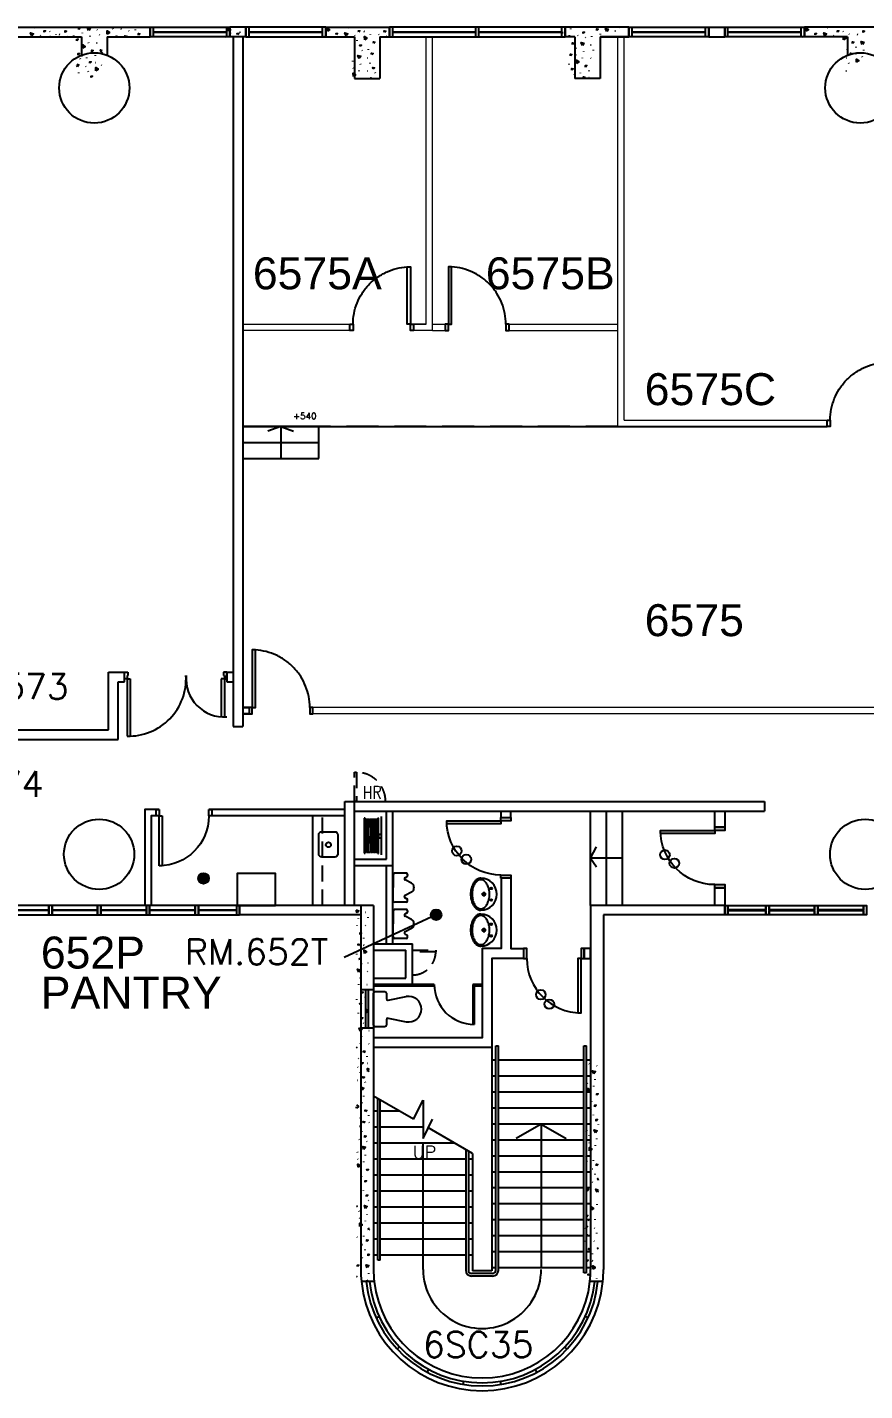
# Model space of a CAD drawing. Header units: millimetres. Extents: x -68474 to 336700, y -113450 to 53663.
# Drawn here: x 208950 to 222068, y 10400 to 31750 of the extents above; entities that cross this region are included whole.
import ezdxf

# ---------------------------------------------------------------- set-up
doc = ezdxf.new("R2010")
doc.units = ezdxf.units.MM
doc.header["$LTSCALE"] = 1000
doc.linetypes.add('S3148a$0$DASHED', pattern=[0.75, 0.5, -0.25])
doc.linetypes.add('S3148a$0$HIDDEN', pattern=[0.375, 0.25, -0.125])
for name, color, linetype in [('S3148a$0$-11', 7, 'Continuous'), ('S3148a$0$-3', 7, 'Continuous'), ('S3148a$0$-5', 7, 'Continuous'), ('S3148a$0$-6', 7, 'Continuous'), ('S3148a$0$-7', 7, 'Continuous'), ('S3148a$0$-8', 1, 'Continuous'), ('S3148a$0$11', 14, 'Continuous'), ('S3148a$0$17', 1, 'Continuous'), ('S3148a$0$20', 7, 'Continuous'), ('S3148a$0$23', 7, 'Continuous'), ('S3148a$0$30', 14, 'Continuous'), ('S3148a$0$49', 7, 'Continuous'), ('S3148a$0$56', 7, 'Continuous'), ('S3148a$0$6', 7, 'Continuous'), ('S3148a$0$N-CON-WALL', 3, 'Continuous'), ('S3148a$0$N-DOOR', 7, 'Continuous'), ('S3148a$0$N-DR', 7, 'Continuous'), ('S3148a$0$N-DRYWALL', 2, 'Continuous'), ('S3148a$0$n-ht', 7, 'Continuous'), ('S3148a$0$n-raise-platform', 3, 'Continuous'), ('S3148a$0$N-WINDOW', 1, 'Continuous'), ('S3148a$0$NDWDRYWALL', 2, 'Continuous'), ('S3148a$0$NEW-TXT', 3, 'Continuous'), ('S3148a$0$ROOM-NO', 4, 'Continuous')]:
    doc.layers.add(name, color=color, linetype=linetype)
doc.layers.add('S3148a$0$n-dryall', color=7, linetype='Continuous', lineweight=5)
doc.styles.add('S3148a$0$ROMANS', font='ROMANS', dxfattribs={"height": 0.2})
doc.styles.add('S3148a$0$STANDARD', font='SIMPLEX')
doc.styles.add('S3148a$0$T1', font='arial.ttf')

# ---------------------------------------------------------------- blocks, each defined once
blk = doc.blocks.new('S3148a$0$D950B')
at = {"layer": 'S3148a$0$30', "color": 4, "linetype": 'Continuous'}
for points in [[(0.05, 0.155), (0.1, 0.155), (0.1, 1.005), (0.05, 1.005)], [(0.05, 0.155), (0, 0.155), (0, 0), (0.05, 0)], [(0.95, 0.155), (0.9, 0.155), (0.9, 0), (0.95, 0)]]:
    blk.add_lwpolyline(points, close=True, dxfattribs=at)
blk.add_arc((0.05, 0.155), 0.85, 0, 90, dxfattribs=at)
blk = doc.blocks.new('*U102')
at = {"layer": 'S3148a$0$-3', "linetype": 'Continuous'}
for points in [[(215295, 17912), (215354, 17771), (215354, 17936)], [(215354, 17936), (215412, 17795), (215412, 17912)], [(215412, 17795), (215354, 17936), (215354, 17771)], [(215271, 17853), (215295, 17795), (215295, 17912)], [(215354, 17771), (215295, 17912), (215295, 17795)], [(215437, 17853), (215412, 17912), (215412, 17795)]]:
    blk.add_solid(points, dxfattribs=at)
blk = doc.blocks.new('S3148a$0$U1')
at = {"layer": 'S3148a$0$11', "color": 1, "linetype": 'Continuous'}
for p, q in [((-210, 225), (-192, 225)), ((-160, 186), (-174, 214)), ((-72, 287), (-124, 186)), ((-10, 325), (-2, 325)), ((5, 325), (-2, 325)), ((67, 287), (119, 186)), ((156, 186), (170, 214)), ((205, 225), (187, 225)), ((-230, 205), (-230, 24)), ((-206, 0), (-5, 0)), ((-142, 175), (-142, 175)), ((201, 0), (0, 0)), ((138, 175), (137, 175)), ((225, 205), (225, 24))]:
    blk.add_line(p, q, dxfattribs=at)
for centre, radius, start, end in [((-210, 205), 20, 90, 180), ((-192, 205), 20, 26.565, 90), ((-10, 255), 70, 90, 152.677), ((5, 255), 70, 27.323, 90), ((187, 205), 20, 90, 153.4349), ((205, 205), 20, 0, 90), ((-206, 24), 24, 180, 270), ((-142, 195), 20, 206.5913, 270), ((-142, 195), 20, 270, 332.7798), ((137, 195), 20, 207.2202, 270), ((138, 195), 20, 270, 333.4087), ((201, 24), 24, 270, 360)]:
    blk.add_arc(centre, radius, start, end, dxfattribs=at)
blk = doc.blocks.new('S3148a$0$HR')
at = {"layer": 'S3148a$0$56', "color": 1, "linetype": 'S3148a$0$HIDDEN'}
for p, q in [((-0.3, 0), (0.3, 0)), ((0.249, -0.0595), (-0.2491, -0.0671)), ((0.249, -0.0863), (-0.2491, -0.0939)), ((0.249, -0.1131), (-0.2491, -0.1207)), ((0.249, -0.1399), (-0.2491, -0.1475)), ((0.249, -0.1667), (-0.2491, -0.1743)), ((-0.2491, -0.201), (0.249, -0.1934)), ((0.249, -0.2202), (-0.2491, -0.2278)), ((0.249, -0.247), (-0.2491, -0.2546))]:
    blk.add_line(p, q, dxfattribs=at)
for points in [[(-0.275, -0.0575), (-0.275, -0.045), (0.275, -0.045), (0.275, -0.0575)], [(0.02, -0.0001), (0.02, -0.045), (-0.03, -0.045), (-0.03, -0.0001)], [(0.275, -0.2575), (0.275, -0.27), (-0.275, -0.27), (-0.275, -0.2575)]]:
    blk.add_lwpolyline(points, close=True, dxfattribs=at)
for centre, start, end in [((-0.2491, -0.08055), 89.999978, 269.999972), ((-0.2491, -0.107336), 89.999978, 269.999972), ((-0.2491, -0.134122), 89.999978, 269.999972), ((-0.2491, -0.160907), 89.999978, 269.999972), ((-0.2491, -0.187693), 89.999978, 269.999972), ((-0.2491, -0.214479), 89.999978, 269.999972), ((0.249, -0.07295), 270.000028, 90.000022), ((0.249, -0.099736), 270.000028, 90.000022), ((0.249, -0.126522), 270.000028, 90.000022), ((0.249, -0.153307), 270.000028, 90.000022), ((0.249, -0.180093), 270.000028, 90.000022), ((0.249, -0.206879), 270.000028, 90.000022), ((-0.2491, -0.241265), 89.999978, 269.999972), ((0.249, -0.233665), 270.000028, 90.000022)]:
    blk.add_arc(centre, 0.013393, start, end, dxfattribs=at)
blk = doc.blocks.new('S3148a$0$INWHB')
at = {"layer": 'S3148a$0$49', "color": 2, "linetype": 'Continuous'}
for p, q in [((-0.0727, 0.1182), (-0.1091, 0.1182)), ((-0.0909, 0.1), (-0.0909, 0.1364)), ((-0.0364, 0), (0.0364, 0)), ((0, 0.0364), (0, -0.0364)), ((0.1091, 0.1182), (0.0727, 0.1182)), ((0.0909, 0.1), (0.0909, 0.1364))]:
    blk.add_line(p, q, dxfattribs=at)
blk.add_lwpolyline([(0.227274, -0.045455, 0.072876), (0.223573, -0.021254, 0.06304), (0.213568, 0.001185, 0.057437), (0.195932, 0.023636, 0.043605), (0.174102, 0.042199, 0.039889), (0.144982, 0.059572, 0.031875), (0.113637, 0.07264, 0.030154), (0.077022, 0.082847, 0.026833), (0.039466, 0.088838, 0.026339), (0, 0.090914, 0.026339), (-0.039466, 0.088838, 0.026833), (-0.077022, 0.082847, 0.030154), (-0.113637, 0.07264, 0.031875), (-0.144982, 0.059572, 0.039889), (-0.174102, 0.042199, 0.043605), (-0.195932, 0.023636, 0.057437), (-0.213568, 0.001185, 0.06304), (-0.223573, -0.021254, 0.072876), (-0.227274, -0.045455, 0.072876), (-0.223573, -0.069656, 0.06304), (-0.213568, -0.092094, 0.057437), (-0.195932, -0.114546, 0.043605), (-0.174102, -0.133108, 0.039889), (-0.144982, -0.150481, 0.031875), (-0.113637, -0.16355, 0.030154), (-0.077022, -0.173757, 0.026833), (-0.039466, -0.179748, 0.026339), (0, -0.181824, 0.026339), (0.039466, -0.179748, 0.026833), (0.077022, -0.173757, 0.030154), (0.113637, -0.16355, 0.031875), (0.144982, -0.150481, 0.039889), (0.174102, -0.133108, 0.043605), (0.195932, -0.114546, 0.057437), (0.213568, -0.092094, 0.06304), (0.223573, -0.069656, 0.072876), (0.227274, -0.045455)], format="xyb", close=True, dxfattribs=at)
blk.add_lwpolyline([(-0.250002, -0.045455, 0.051507), (-0.247782, -0.066455, 0.047964), (-0.241483, -0.086631, 0.045732), (-0.23062, -0.106852, 0.038743), (-0.216508, -0.125001, 0.036374), (-0.197751, -0.14279, 0.030392), (-0.176778, -0.15795, 0.028753), (-0.151573, -0.171974, 0.02488), (-0.125001, -0.183232, 0.023929), (-0.09522, -0.192557, 0.021857), (-0.064705, -0.199126, 0.021427), (-0.032468, -0.203201, 0.020782), (0, -0.204547, 0.020782), (0.032468, -0.203201, 0.021427), (0.064705, -0.199126, 0.021857), (0.09522, -0.192557, 0.023929), (0.125001, -0.183232, 0.02488), (0.151573, -0.171974, 0.028753), (0.176778, -0.15795, 0.030392), (0.197751, -0.14279, 0.036374), (0.216508, -0.125001, 0.038743), (0.23062, -0.106852, 0.045732), (0.241483, -0.086631, 0.047964), (0.247782, -0.066455, 0.051507), (0.250002, -0.045455)], format="xyb", dxfattribs=at)
for centre, radius in [((-0.09091, 0.118183), 0.013636), ((0, 0), 0.022727), ((0.09091, 0.118183), 0.013636)]:
    blk.add_circle(centre, radius, dxfattribs=at)
blk.add_arc((0, -0.045455), 0.250002, 0, 180, dxfattribs=at)
blk = doc.blocks.new('S3148a$0$D85')
at = {"layer": 'S3148a$0$6', "color": 7, "linetype": 'Continuous'}
for points in [[(-950, 100), (-900, 100), (-900, 1000), (-950, 1000)], [(-950, 100), (-1000, 100), (-1000, 0), (-950, 0)], [(0, 100), (-50, 100), (-50, 0), (0, 0)]]:
    blk.add_lwpolyline(points, close=True, dxfattribs=at)
blk.add_lwpolyline([(-50, 100, 0.047439), (-66, 269, 0.047417), (-114, 432, 0.047376), (-191, 583, 0.047322), (-296, 717, 0.047262), (-424, 829, 0.047206), (-571, 916, 0.04716), (-732, 973, 0.047132), (-900, 999, 0.047132)], format="xyb", dxfattribs=at)

msp = doc.modelspace()

# ---------------------------------------------------------------- linework, layer by layer
for p, q in [((219875, 18000), (219875, 17850)), ((219925, 17920), (219925, 17930))]:
    msp.add_line(p, q)
at = {"layer": 'S3148a$0$-11', "linetype": 'Continuous'}
for p, q in [((214375, 16125), (214375, 16625)), ((214400, 16650), (214550, 16650)), ((214575, 16625), (214575, 16540)), ((214600, 16235), (214605, 16235)), ((214605, 16235), (214885.8, 16178.9)), ((214550, 16100), (214400, 16100)), ((214575, 16210), (214575, 16125))]:
    msp.add_line(p, q, dxfattribs=at)
msp.add_lwpolyline([(214600, 16515), (214605, 16515), (214885.8, 16571.1)], dxfattribs=at)
for centre, radius, start, end in [((214400, 16625), 25, 90, 180), ((214550, 16625), 25, 0.00001, 90), ((214600, 16540), 25, 180.00001, 270.00001), ((214925, 16375), 200, 0, 101.30319), ((214600, 16210), 25, 90.00001, 180), ((214925, 16375), 200, 258.69682, 0.00001), ((214400, 16125), 25, 180, 270), ((214550, 16125), 25, 270.00001, 0)]:
    msp.add_arc(centre, radius, start, end, dxfattribs=at)
at = {"layer": 'S3148a$0$-3', "linetype": 'Continuous'}
for p, q in [((208675, 31750), (210875, 31750)), ((208675, 31600), (209800, 31600)), ((209800, 31600), (209800, 31290)), ((210200, 31600), (210875, 31600)), ((210200, 31600), (210200, 31312.3)), ((210875, 31750), (210875, 31600)), ((210875, 31750), (210875, 31600)), ((212375, 31750), (212125, 31750)), ((212125, 31750), (212125, 31600)), ((212375, 31600), (212125, 31600)), ((212375, 31750), (212375, 31600)), ((213625, 31750), (213625, 31600)), ((213625, 31750), (213625, 31600)), ((213625, 31750), (214625, 31750)), ((213625, 31600), (214075, 31600)), ((214075, 31600), (214075, 30950)), ((214475, 31600), (214475, 30950)), ((214475, 31600), (214625, 31600)), ((214625, 31750), (214625, 31600)), ((218375, 31750), (217375, 31750)), ((217375, 31750), (217375, 31600)), ((217525, 31600), (217375, 31600)), ((217525, 31600), (217525, 30950)), ((217925, 31600), (218375, 31600)), ((218375, 31600), (217925, 31600)), ((217925, 31600), (217925, 30950)), ((218375, 31750), (218375, 31600)), ((218375, 31750), (218375, 31600)), ((219625, 31750), (219875, 31750)), ((219625, 31750), (219625, 31600)), ((219625, 31600), (219875, 31600)), ((219875, 31750), (219875, 31600)), ((223325, 31750), (221125, 31750)), ((221125, 31750), (221125, 31600)), ((221800, 31600), (221125, 31600)), ((221800, 31600), (221800, 31312.3)), ((214075, 30950), (214475, 30950)), ((217925, 30950), (217525, 30950)), ((214075, 19475), (214875, 19475)), ((214075, 18725), (214575, 18725)), ((214075, 18625), (214675, 18625)), ((214375, 18000), (212275, 18000)), ((212275, 18000), (212275, 17850)), ((214175, 18000), (214175, 12300)), ((214375, 18000), (214175, 18000)), ((214375, 18000), (214375, 12300)), ((217775, 18000), (217775, 12300.1)), ((218435.2, 18000), (217775, 18000)), ((219875, 18000), (218375, 18000)), ((219875, 18000), (219875, 17850)), ((219875, 18000), (219875, 17850)), ((214175, 17850), (212275, 17850)), ((219875, 17850), (217975, 17850)), ((217975, 17850), (217975, 12300.1)), ((218375, 17850), (217975, 17850)), ((215325.4, 16760.3), (214375, 16760.3)), ((215325.9, 16735.3), (214375, 16735.3)), ((216075, 16760.3), (215931.4, 16760.3)), ((216075, 16735.3), (215931.4, 16735.3)), ((214385.5, 12109.4), (214184.6, 12109.4)), ((217965.4, 12109.4), (217764.3, 12109.4))]:
    msp.add_line(p, q, dxfattribs=at)
at = {"layer": 'S3148a$0$-3'}
for p, q in [((214575, 17400), (214575, 18625)), ((214675, 17400), (214675, 18625)), ((214375, 17400), (214982, 17400)), ((214375, 17300), (214882, 17300)), ((214375, 16860.3), (214882, 16860.3)), ((214375, 16760.3), (214982, 16760.3))]:
    msp.add_line(p, q, dxfattribs=at)
at = {"layer": 'S3148a$0$-3', "linetype": 'Continuous'}
for points in [[(216525, 18425), (216525, 17322.2), (216725, 17322.2), (216725, 17167.2), (216525, 17167.2), (216225, 17167.2), (216225, 15775), (214375, 15775)], [(216525, 18425), (216375, 18425), (216375, 17322.2), (216075, 17322.2), (216075, 15925), (214375, 15925)]]:
    msp.add_lwpolyline(points, dxfattribs=at)
msp.add_lwpolyline([(217775, 17322.2), (217675, 17322.2), (217675, 17167.2), (217775, 17167.2)], close=True, dxfattribs=at)
for centre in [(210000, 30800), (222000, 30800), (210075, 18800), (222075, 18800)]:
    msp.add_circle(centre, 550, dxfattribs=at)
at = {"layer": 'S3148a$0$-3'}
for centre in [(211712.3, 18422.6), (215353.8, 17853.4)]:
    msp.add_circle(centre, 82.9, dxfattribs=at)
at = {"layer": 'S3148a$0$-3', "linetype": 'Continuous'}
for radius, start, end in [(1900, 179.99697, 185.75736), (1700, 180, 186.4374), (1700, 353.5626, 0), (1900, 354.24264, 0.00303)]:
    msp.add_arc((216075, 12300), radius, start, end, dxfattribs=at)
at = {"layer": 'S3148a$0$-3'}
msp.add_point((215353.8, 17853.4), dxfattribs=at)
msp.add_point((215353.8, 17853.4), dxfattribs=at)
msp.add_point((215353.8, 17853.4), dxfattribs=at)
at = {"layer": 'S3148a$0$-5', "linetype": 'Continuous'}
for p, q in [((214413.9, 11544), (214459.4, 11564.7)), ((217735.8, 11543.5), (217690.3, 11564.2)), ((214744.4, 11050.9), (214780.9, 11085.1)), ((217405.1, 11050.5), (217368.7, 11084.7)), ((215215.7, 10690), (215239.2, 10734.1)), ((216933.7, 10689.7), (216910.2, 10733.8)), ((215777.9, 10499.4), (215786, 10548.7)), ((216371.5, 10499.3), (216363.4, 10548.6))]:
    msp.add_line(p, q, dxfattribs=at)
at = {"layer": 'S3148a$0$-6', "linetype": 'Continuous'}
for centre in [(215679.3, 18852.6), (215827.6, 18719.9), (218938.4, 18792.3), (219086.7, 18659.6), (216994.6, 16601.9), (217127.3, 16453.6)]:
    msp.add_circle(centre, 75, dxfattribs=at)
at = {"layer": 'S3148a$0$-7', "linetype": 'Continuous'}
for p, q in [((216290, 12285), (216290, 15800)), ((216290, 15800), (216330, 15800)), ((216330, 12285), (216330, 15800)), ((217670, 12245), (217670, 15800)), ((217670, 15800), (217710, 15800)), ((217710, 12245), (217710, 15800)), ((216225, 15775), (216225, 12275)), ((216290, 15575), (216225, 15575)), ((217670, 15575), (216330, 15575)), ((217775, 15575), (217710, 15575)), ((216290, 15325), (216225, 15325)), ((217670, 15325), (216330, 15325)), ((217775, 15325), (217710, 15325)), ((215000, 14650), (214375, 15010.8)), ((214440, 12445), (214440, 14973.3)), ((214480, 12445), (214480, 14950.2)), ((215000, 14650), (215150, 14950)), ((215150, 14950), (215150, 14350)), ((216290, 15075), (216225, 15075)), ((217670, 15075), (216330, 15075)), ((217775, 15075), (217710, 15075)), ((214440, 14775), (214375, 14775)), ((214783.5, 14775), (214480, 14775)), ((216290, 14825), (216225, 14825)), ((217670, 14825), (216330, 14825)), ((217775, 14825), (217710, 14825)), ((214440, 14525), (214375, 14525)), ((215150, 14525), (214480, 14525)), ((215150, 14350), (215300, 14650)), ((215925, 14116), (215225, 14520.1)), ((216290, 14575), (216225, 14575)), ((217670, 14575), (216330, 14575)), ((217000, 14575), (216610.3, 14350)), ((217000, 14575), (217389.7, 14350)), ((217000, 14575), (217000, 12325)), ((217775, 14575), (217710, 14575)), ((216290, 14325), (216225, 14325)), ((217670, 14325), (216330, 14325)), ((217775, 14325), (217710, 14325)), ((214440, 14275), (214375, 14275)), ((215649.6, 14275), (214480, 14275)), ((215150, 12300), (215150, 14275)), ((215820, 14176.6), (215820, 12285)), ((215860, 14153.5), (215860, 12285)), ((215925, 14116), (215925, 12275)), ((214440, 14025), (214375, 14025)), ((215820, 14025), (214480, 14025)), ((215925, 14025), (215860, 14025)), ((216290, 14075), (216225, 14075)), ((217670, 14075), (216330, 14075)), ((217775, 14075), (217710, 14075)), ((214440, 13775), (214375, 13775)), ((215820, 13775), (214480, 13775)), ((215925, 13775), (215860, 13775)), ((216290, 13825), (216225, 13825)), ((217670, 13825), (216330, 13825)), ((217775, 13825), (217710, 13825)), ((214440, 13525), (214375, 13525)), ((215820, 13525), (214480, 13525)), ((215925, 13525), (215860, 13525)), ((216290, 13575), (216225, 13575)), ((217670, 13575), (216330, 13575)), ((217775, 13575), (217710, 13575)), ((214440, 13275), (214375, 13275)), ((215820, 13275), (214480, 13275)), ((215925, 13275), (215860, 13275)), ((216290, 13325), (216225, 13325)), ((217670, 13325), (216330, 13325)), ((217775, 13325), (217710, 13325)), ((214440, 13025), (214375, 13025)), ((215820, 13025), (214480, 13025)), ((215925, 13025), (215860, 13025)), ((216290, 13075), (216225, 13075)), ((217670, 13075), (216330, 13075)), ((217775, 13075), (217710, 13075)), ((216290, 12825), (216225, 12825)), ((217670, 12825), (216330, 12825)), ((217775, 12825), (217710, 12825)), ((214440, 12775), (214375, 12775)), ((215820, 12775), (214480, 12775)), ((215925, 12775), (215860, 12775)), ((214440, 12525), (214375, 12525)), ((214480, 12445), (214440, 12445)), ((215820, 12525), (214480, 12525)), ((215925, 12525), (215860, 12525)), ((216290, 12575), (216225, 12575)), ((217670, 12575), (216330, 12575)), ((217775, 12575), (217710, 12575)), ((216240, 12235), (215910, 12235)), ((216240, 12195), (215910, 12195)), ((216225, 12275), (215925, 12275)), ((216290, 12325), (216225, 12325)), ((217670, 12325), (216330, 12325)), ((217710, 12245), (217670, 12245)), ((217775, 12325), (217710, 12325))]:
    msp.add_line(p, q, dxfattribs=at)
for centre, radius, start, end in [((216075, 12300), 925, 180, 0.00303), ((215910, 12285), 90, 180, 270), ((215910, 12285), 50, 180, 270), ((216240, 12285), 50, 270, 0), ((216240, 12285), 90, 270, 0)]:
    msp.add_arc(centre, radius, start, end, dxfattribs=at)
at = {"layer": 'S3148a$0$-8', "linetype": 'Continuous'}
for p, q in [((210875, 31750), (212125, 31750)), ((212125, 31600), (210875, 31600)), ((213625, 31750), (212375, 31750)), ((212375, 31600), (213625, 31600)), ((217375, 31750), (214625, 31750)), ((214625, 31600), (217375, 31600)), ((218375, 31750), (219625, 31750)), ((219625, 31600), (218375, 31600)), ((219875, 31750), (221125, 31750)), ((221125, 31600), (219875, 31600)), ((212075, 21649.9), (212075, 21499.9))]:
    msp.add_line(p, q, dxfattribs=at)
for radius, start, end in [(1900, 185.75736, 354.24264), (1825, 185.99481, 354.00519), (1775.1, 186.16412, 353.83588), (1700, 186.4374, 353.5626)]:
    msp.add_arc((216075, 12300), radius, start, end, dxfattribs=at)
at = {"layer": 'S3148a$0$20', "linetype": 'Continuous'}
for p, q in [((209062.6, 31745.2), (209067.3, 31738.7)), ((209150.1, 31626.5), (209155.8, 31623.6)), ((209299.6, 31686.7), (209305.3, 31683.9)), ((209350.3, 31739.2), (209349.4, 31747.9)), ((209402.5, 31634.9), (209401.6, 31643.6)), ((209452, 31641.2), (209457.8, 31638.3)), ((209572.4, 31612.3), (209577.1, 31605.8)), ((209678.5, 31619.1), (209677.6, 31627.8)), ((209813.6, 31655.1), (209812.7, 31663.8)), ((209935.1, 31606.3), (209934.2, 31615)), ((210040.9, 31713.5), (210046.7, 31710.7)), ((210084.4, 31624.9), (210083.4, 31633.6)), ((210293.4, 31721.9), (210292.4, 31730.6)), ((210417.9, 31728.2), (210423.6, 31725.4)), ((210538.2, 31699.3), (210543, 31692.9)), ((210644.4, 31706.2), (210643.5, 31714.9)), ((212111.1, 31747), (212109.9, 31750)), ((212113.3, 31750), (212111.7, 31747.7)), ((212134.4, 31652.2), (212133.5, 31660.9)), ((212283.7, 31670.7), (212282.8, 31679.4)), ((213987.6, 31745.2), (213992.3, 31738.7)), ((214075.1, 31626.5), (214080.8, 31623.6)), ((214224.6, 31686.7), (214230.3, 31683.9)), ((214327.5, 31634.9), (214326.6, 31643.6)), ((214350.3, 31739.2), (214349.4, 31747.9)), ((214452, 31641.2), (214457.8, 31638.3)), ((214572.4, 31612.3), (214575, 31608.7)), ((217339.8, 31669.6), (217345.5, 31666.8)), ((217442.7, 31617.8), (217441.8, 31626.5)), ((217465.5, 31722.2), (217464.6, 31730.9)), ((217567.2, 31624.1), (217573, 31621.2)), ((217614.7, 31740.7), (217613.8, 31749.4)), ((217793.7, 31602.1), (217792.8, 31610.8)), ((217928.8, 31638), (217927.9, 31646.7)), ((218156.1, 31696.5), (218161.9, 31693.6)), ((218199.5, 31607.8), (218198.6, 31616.5)), ((218222.9, 31742.2), (218222.3, 31750)), ((218230.1, 31750), (218222.9, 31742.2)), ((221487.6, 31745.2), (221492.3, 31738.7)), ((221575.1, 31626.5), (221580.8, 31623.6)), ((221724.6, 31686.7), (221730.3, 31683.9)), ((221827.5, 31634.9), (221826.6, 31643.6)), ((221850.3, 31739.2), (221849.4, 31747.9)), ((221952, 31641.2), (221957.8, 31638.3)), ((209726.7, 31539.3), (209725, 31561.2)), ((209809.4, 31553.8), (209815.1, 31550.9)), ((209912.3, 31501.9), (209911.4, 31510.6)), ((210036.9, 31508.2), (210042.6, 31505.4)), ((214071, 31421.2), (214076.7, 31418.3)), ((214118.5, 31537.8), (214117.6, 31546.5)), ((214191.3, 31392.3), (214196.1, 31385.8)), ((214297.5, 31399.1), (214296.6, 31407.8)), ((217547.8, 31418), (217546.8, 31426.7)), ((217687.6, 31595.2), (217692.3, 31588.7)), ((217775.1, 31476.5), (217780.8, 31473.6)), ((217818.5, 31387.8), (217817.6, 31396.5)), ((221797.5, 31399.1), (221796.6, 31407.8)), ((221932.6, 31435.1), (221931.7, 31443.8)), ((222054.1, 31386.3), (222053.2, 31395)), ((209776.1, 31259.3), (209780.9, 31252.9)), ((209882.3, 31266.2), (209881.4, 31274.9)), ((210013.2, 31200.9), (210018.9, 31198)), ((210017.4, 31302.2), (210016.5, 31310.9)), ((210125, 31361.6), (210116.1, 31348.9)), ((214051.5, 31215.1), (214050.6, 31223.8)), ((214173, 31166.3), (214172.1, 31175)), ((214278.8, 31273.5), (214284.6, 31270.7)), ((214322.3, 31184.9), (214321.3, 31193.6)), ((217437.4, 31167.8), (217436.5, 31176.5)), ((217543.5, 31316.7), (217549.3, 31313.9)), ((217646.4, 31264.9), (217645.5, 31273.6)), ((217669.2, 31369.2), (217668.3, 31377.9)), ((217771, 31271.2), (217776.7, 31268.3)), ((221778.8, 31273.5), (221784.6, 31270.7)), ((221822.3, 31184.9), (221821.3, 31193.6)), ((221928.4, 31333.8), (221934.1, 31330.9)), ((222031.3, 31281.9), (222030.3, 31290.6)), ((209734.5, 31128.2), (209725, 31151.6)), ((209757.8, 31033.4), (209756.9, 31042.1)), ((209863.6, 31140.6), (209869.4, 31137.8)), ((209907.1, 31051.9), (209906.2, 31060.6)), ((210116.1, 31149), (210115.2, 31157.7)), ((214047.3, 31113.8), (214053, 31110.9)), ((214150.2, 31061.9), (214149.3, 31070.6)), ((214274.8, 31068.2), (214280.5, 31065.4)), ((214395.1, 31039.3), (214399.9, 31032.9)), ((217510.3, 31022.3), (217515, 31015.8)), ((217616.4, 31029.1), (217615.5, 31037.8)), ((217747.3, 30963.8), (217753, 30960.9)), ((217751.5, 31065.1), (217750.6, 31073.8)), ((221774.8, 31068.2), (221780.5, 31065.4)), ((214117.9, 17881.6), (214100.1, 17925.4)), ((214141.2, 17786.7), (214140.3, 17795.4)), ((214247, 17894), (214252.8, 17891.2)), ((214290.5, 17805.3), (214289.5, 17814)), ((214118.4, 17682.4), (214117.5, 17691.1)), ((214243, 17688.7), (214248.7, 17685.8)), ((214219.3, 17381.3), (214225, 17378.5)), ((214223.5, 17482.6), (214222.6, 17491.3)), ((214113.2, 17232.4), (214112.3, 17241.1)), ((214186, 17086.8), (214190.8, 17080.4)), ((214292.2, 17093.7), (214291.2, 17102.4)), ((214167.7, 16860.9), (214166.8, 16869.6)), ((214273.5, 16968.1), (214279.2, 16965.3)), ((214144.9, 16756.5), (214144, 16765.2)), ((214269.4, 16762.8), (214275.2, 16760)), ((214114.9, 16520.8), (214114, 16529.5)), ((214245.7, 16455.4), (214251.5, 16452.6)), ((214250, 16556.7), (214249.1, 16565.4)), ((214139.6, 16306.5), (214138.7, 16315.2)), ((214212.5, 16161), (214217.2, 16154.5)), ((214300, 16042.3), (214303.3, 16040.6)), ((214171.4, 15830.7), (214170.4, 15839.4)), ((214194.2, 15935), (214193.3, 15943.7)), ((214295.9, 15836.9), (214301.6, 15834.1)), ((214141.4, 15594.9), (214140.4, 15603.6)), ((214276.4, 15630.9), (214275.5, 15639.6)), ((214122.7, 15469.3), (214128.4, 15466.5)), ((214166.1, 15380.6), (214165.2, 15389.3)), ((214272.2, 15529.6), (214278, 15526.7)), ((214304.5, 15411.7), (214284.1, 15397.5)), ((217745.2, 15522.4), (217750.9, 15519.5)), ((217865.5, 15493.5), (217870.3, 15487)), ((214118.6, 15264), (214124.4, 15261.2)), ((214239, 15235.1), (214243.7, 15228.6)), ((217721.5, 15215), (217727.2, 15212.2)), ((217725.7, 15316.3), (217724.8, 15325)), ((217824.4, 15163.1), (217823.5, 15171.8)), ((217847.2, 15267.5), (217846.3, 15276.2)), ((214220.6, 15009.1), (214219.7, 15017.8)), ((214106, 14824.1), (214105.1, 14847.3)), ((214197.8, 14904.8), (214196.9, 14913.5)), ((217775.7, 14801.8), (217781.5, 14799)), ((217794.4, 14927.4), (217793.5, 14936.1)), ((214149.2, 14543.5), (214154.9, 14540.6)), ((214167.8, 14669.1), (214166.9, 14677.8)), ((214298.7, 14603.7), (214304.4, 14600.9)), ((214302.9, 14705), (214302, 14713.7)), ((217771.7, 14596.5), (217777.4, 14593.7)), ((217819.2, 14713.1), (217818.2, 14721.8)), ((217892, 14567.6), (217894.4, 14564.3)), ((214145.1, 14338.1), (214150.8, 14335.3)), ((214192.6, 14454.8), (214191.7, 14463.5)), ((214265.4, 14309.3), (214270.2, 14302.8)), ((217752.2, 14390.4), (217751.3, 14399.1)), ((217873.7, 14341.6), (217872.8, 14350.3)), ((214125.6, 14132.1), (214124.7, 14140.8)), ((214247.1, 14083.3), (214246.2, 14092)), ((217748, 14289.1), (217753.7, 14286.3)), ((217850.9, 14237.3), (217850, 14246)), ((214121.4, 14030.8), (214127.2, 14027.9)), ((214224.3, 13978.9), (214223.4, 13987.6)), ((217714.7, 13994.7), (217719.5, 13988.2)), ((217820.9, 14001.5), (217819.9, 14010.3)), ((214194.3, 13743.2), (214193.4, 13751.9)), ((217798.1, 13670.6), (217803.9, 13667.8)), ((217802.2, 13876), (217808, 13873.1)), ((217845.6, 13787.3), (217844.7, 13796)), ((217893, 13700.1), (217890.4, 13697.3)), ((214175.6, 13617.6), (214181.4, 13614.8)), ((214219.1, 13528.9), (214218.2, 13537.6)), ((217778.7, 13464.6), (217777.8, 13473.3)), ((217892.7, 13533.1), (217877.4, 13511.3)), ((214171.6, 13412.3), (214177.3, 13409.4)), ((214291.9, 13383.4), (214296.7, 13376.9)), ((217774.5, 13363.3), (217780.2, 13360.4)), ((217877.4, 13311.4), (217876.4, 13320.1)), ((214147.9, 13104.9), (214153.6, 13102.1)), ((214152.1, 13206.2), (214151.2, 13214.9)), ((214250.8, 13053.1), (214249.9, 13061.8)), ((214273.6, 13157.4), (214272.7, 13166.1)), ((217741.2, 13068.8), (217746, 13062.3)), ((217847.4, 13075.7), (217846.4, 13084.4)), ((214114.6, 12810.5), (214119.4, 12804)), ((214220.8, 12817.3), (214219.9, 12826)), ((214309, 12925.8), (214299.6, 12915.6)), ((217699.5, 12937.7), (217697.7, 12942.2)), ((217722.9, 12842.8), (217722, 12851.5)), ((217828.7, 12950.1), (217834.4, 12947.3)), ((217872.1, 12861.4), (217871.2, 12870.1)), ((214202.1, 12691.7), (214207.9, 12688.9)), ((214245.6, 12603), (214244.6, 12611.8)), ((217700.1, 12738.5), (217699.2, 12747.2)), ((217824.6, 12744.8), (217830.4, 12741.9)), ((214198.1, 12486.4), (214203.8, 12483.6)), ((214309.7, 12534.1), (214290.4, 12513)), ((217800.9, 12437.4), (217806.7, 12434.6)), ((217805.2, 12538.7), (217804.2, 12547.4)), ((214174.4, 12179), (214180.1, 12176.2)), ((214178.6, 12280.4), (214177.7, 12289.1)), ((214300.1, 12231.6), (214299.2, 12240.3)), ((214277.3, 12127.2), (214276.4, 12135.9)), ((217767.7, 12143), (217772.4, 12136.5)), ((217873.8, 12149.8), (217872.9, 12158.5))]:
    msp.add_line(p, q, dxfattribs=at)
for points in [[(209020.9, 31614.1), (209001.6, 31661.6), (209045.6, 31649), (209021.5, 31614.8)], [(209216.9, 31672.2), (209215, 31696.8), (209237, 31694.1), (209216.9, 31672.2)], [(209309, 31600), (209308.8, 31605.4), (209316.3, 31600)], [(209544.3, 31667.8), (209542.5, 31692.3), (209564.5, 31689.7), (209544.3, 31667.8)], [(209757.3, 31717.5), (209755.4, 31742), (209777.5, 31739.3), (209757.3, 31717.5)], [(209911.8, 31701.2), (209892.5, 31748.6), (209936.5, 31736.1), (209912.4, 31701.8)], [(210201.5, 31641.2), (210199.6, 31692.4), (210236.7, 31665.6), (210202.3, 31641.7)], [(210341, 31600), (210340.3, 31609.1), (210362.3, 31606.4), (210356.4, 31600)], [(210483.7, 31600), (210477.3, 31615.7), (210521.3, 31603.2), (210519.1, 31600)], [(210692.6, 31626.3), (210690.7, 31650.9), (210712.7, 31648.2), (210692.6, 31626.3)], [(212027, 31600), (212026.6, 31605.3), (212048.6, 31602.6), (212046.2, 31600)], [(212100.8, 31687.1), (212099, 31738.3), (212136, 31711.5), (212101.6, 31687.5)], [(212241.5, 31630.4), (212239.6, 31654.9), (212261.6, 31652.3), (212241.5, 31630.4)], [(213577, 31600), (213576.6, 31605.3), (213598.6, 31602.6), (213596.2, 31600)], [(213650.8, 31687.1), (213649, 31738.3), (213686, 31711.5), (213651.6, 31687.5)], [(213791.5, 31630.4), (213789.6, 31654.9), (213811.6, 31652.3), (213791.5, 31630.4)], [(213945.9, 31614.1), (213926.6, 31661.6), (213970.6, 31649), (213946.5, 31614.8)], [(214141.9, 31672.2), (214140, 31696.8), (214162, 31694.1), (214141.9, 31672.2)], [(214235.7, 31554.2), (214233.8, 31605.4), (214270.8, 31578.6), (214236.4, 31554.6)], [(214544.3, 31667.8), (214542.5, 31692.3), (214564.5, 31689.7), (214544.3, 31667.8)], [(217275, 31677.3), (217277.2, 31677), (217275, 31674.6)], [(217659.5, 31650.7), (217657.6, 31675.3), (217679.7, 31672.6), (217659.5, 31650.7)], [(217872.5, 31700.4), (217870.6, 31724.9), (217892.7, 31722.3), (217872.5, 31700.4)], [(218027, 31684.1), (218007.7, 31731.6), (218051.7, 31719), (218027.5, 31684.8)], [(221077, 31600), (221076.6, 31605.3), (221098.6, 31602.6), (221096.2, 31600)], [(221150.8, 31687.1), (221149, 31738.3), (221186, 31711.5), (221151.6, 31687.5)], [(221291.5, 31630.4), (221289.6, 31654.9), (221311.6, 31652.3), (221291.5, 31630.4)], [(221445.9, 31614.1), (221426.6, 31661.6), (221470.6, 31649), (221446.5, 31614.8)], [(221641.9, 31672.2), (221640, 31696.8), (221662, 31694.1), (221641.9, 31672.2)], [(221735.7, 31554.2), (221733.8, 31605.4), (221770.8, 31578.6), (221736.4, 31554.6)], [(222044.3, 31667.8), (222042.5, 31692.3), (222064.5, 31689.7), (222044.3, 31667.8)], [(209725, 31563.8), (209746.9, 31561.2), (209726.7, 31539.3)], [(209820.5, 31421.2), (209818.6, 31472.4), (209855.6, 31445.6), (209821.2, 31421.7)], [(209961.1, 31364.5), (209959.2, 31389.1), (209981.3, 31386.4), (209961.1, 31364.5)], [(210115.6, 31348.2), (210096.3, 31395.7), (210125, 31387.5)], [(214163.3, 31447.8), (214161.4, 31472.3), (214183.4, 31469.7), (214163.3, 31447.8)], [(214376.3, 31497.5), (214374.4, 31522), (214396.4, 31519.3), (214376.3, 31497.5)], [(217491.5, 31480.4), (217489.6, 31504.9), (217511.6, 31502.3), (217491.5, 31480.4)], [(217645.9, 31464.1), (217626.6, 31511.6), (217670.6, 31499), (217646.5, 31464.8)], [(221876.3, 31497.5), (221874.4, 31522), (221896.4, 31519.3), (221876.3, 31497.5)], [(222030.7, 31481.2), (222011.5, 31528.6), (222055.4, 31516.1), (222031.3, 31481.8)], [(209725, 31172.9), (209759.2, 31163.2), (209735.1, 31128.9)], [(209748.1, 31314.9), (209746.2, 31339.4), (209768.3, 31336.7), (209748.1, 31314.9)], [(209930.5, 31186.3), (209928.6, 31210.9), (209950.6, 31208.2), (209930.5, 31186.3)], [(214149.7, 31261.2), (214130.4, 31308.6), (214174.4, 31296.1), (214150.3, 31261.8)], [(214345.6, 31319.3), (214343.8, 31343.8), (214365.8, 31341.2), (214345.6, 31319.3)], [(217460.8, 31302.2), (217459, 31326.8), (217481, 31324.1), (217460.8, 31302.2)], [(217554.6, 31184.2), (217552.7, 31235.4), (217589.7, 31208.6), (217555.4, 31184.6)], [(221845.6, 31319.3), (221843.8, 31343.8), (221865.8, 31341.2), (221845.6, 31319.3)], [(221939.4, 31201.2), (221937.5, 31252.4), (221974.6, 31225.6), (221940.2, 31201.7)], [(209951.9, 30961.9), (209950, 30986.5), (209972, 30983.8), (209951.9, 30961.9)], [(210024.2, 31068.3), (210022.4, 31119.5), (210059.4, 31092.7), (210025, 31068.8)], [(214058.4, 30981.2), (214056.5, 31032.4), (214093.5, 31005.6), (214059.1, 30981.7)], [(214367, 31094.9), (214365.2, 31119.4), (214387.2, 31116.7), (214367, 31094.9)], [(217482.2, 31077.8), (217480.4, 31102.3), (217502.4, 31099.7), (217482.2, 31077.8)], [(217664.5, 30950), (217662.7, 30973.8), (217684.8, 30971.2), (217665.2, 30950)], [(217695.2, 31127.5), (217693.3, 31152), (217715.4, 31149.3), (217695.2, 31127.5)], [(214336.5, 30950), (214334.2, 30955.7), (214354.2, 30950)], [(214100.1, 17928.7), (214142.6, 17916.5), (214118.4, 17882.3)], [(214167.2, 17545), (214165.3, 17569.5), (214187.3, 17566.9), (214167.2, 17545)], [(214136.6, 17366.8), (214134.7, 17391.3), (214156.7, 17388.7), (214136.6, 17366.8)], [(214230.3, 17248.7), (214228.5, 17300), (214265.5, 17273.1), (214231.1, 17249.2)], [(214158, 17142.4), (214156.1, 17166.9), (214178.1, 17164.3), (214158, 17142.4)], [(214144.4, 16955.7), (214125.1, 17003.2), (214169, 16990.7), (214144.9, 16956.4)], [(214163, 16440.9), (214161.2, 16465.5), (214183.2, 16462.8), (214163, 16440.9)], [(214193.7, 16619.1), (214191.8, 16643.6), (214213.8, 16641), (214193.7, 16619.1)], [(214184.4, 16216.5), (214182.6, 16241), (214204.6, 16238.4), (214184.4, 16216.5)], [(214256.8, 16322.9), (214254.9, 16374.1), (214292, 16347.3), (214257.6, 16323.3)], [(214170.8, 16029.9), (214151.6, 16077.3), (214195.5, 16064.8), (214171.4, 16030.5)], [(214103.6, 15782.4), (214114.7, 15774.3), (214103.6, 15766.6)], [(214220.1, 15693.2), (214218.3, 15717.8), (214240.3, 15715.1), (214220.1, 15693.2)], [(214189.5, 15515.1), (214187.6, 15539.6), (214209.7, 15537), (214189.5, 15515.1)], [(214283.3, 15397), (214281.4, 15448.2), (214304.4, 15431.5)], [(217823.9, 15362.4), (217804.6, 15409.8), (217848.6, 15397.3), (217824.4, 15363)], [(214210.9, 15290.6), (214209, 15315.2), (214231.1, 15312.5), (214210.9, 15290.6)], [(214197.3, 15104), (214178, 15151.5), (214222, 15138.9), (214197.9, 15104.7)], [(217732.6, 15082.4), (217730.7, 15133.6), (217767.7, 15106.8), (217733.3, 15082.9)], [(217873.2, 15025.7), (217871.3, 15050.3), (217893.3, 15047.6), (217873.2, 15025.7)], [(214105.1, 14874.6), (214141.1, 14848.5), (214106.8, 14824.5)], [(214246.6, 14767.4), (214244.7, 14791.9), (214266.8, 14789.3), (214246.6, 14767.4)], [(217842.5, 14847.5), (217840.7, 14872.1), (217862.7, 14869.4), (217842.5, 14847.5)], [(214216, 14589.2), (214214.1, 14613.7), (214236.2, 14611.1), (214216, 14589.2)], [(217864, 14623.1), (217862.1, 14647.7), (217884.1, 14645), (217864, 14623.1)], [(214237.4, 14364.8), (214235.5, 14389.3), (214257.6, 14386.7), (214237.4, 14364.8)], [(217698.5, 14476.8), (217716.1, 14474.7), (217698.5, 14455.6)], [(217850.4, 14436.5), (217831.1, 14484), (217875, 14471.4), (217850.9, 14437.2)], [(214223.8, 14178.1), (214204.5, 14225.6), (214248.5, 14213.1), (214224.4, 14178.8)], [(217759, 14156.6), (217757.2, 14207.8), (217794.2, 14181), (217759.8, 14157)], [(214132.5, 13898.2), (214130.6, 13949.4), (214167.6, 13922.6), (214133.3, 13898.7)], [(217698.3, 14073.1), (217706.8, 14072.1), (217698.3, 14062.8)], [(217869, 13921.7), (217867.2, 13946.2), (217889.2, 13943.6), (217869, 13921.7)], [(214242.5, 13663.3), (214240.6, 13687.9), (214262.6, 13685.2), (214242.5, 13663.3)], [(214273.1, 13841.5), (214271.2, 13866.1), (214293.3, 13863.4), (214273.1, 13841.5)], [(217890.4, 13697.3), (217888.6, 13721.8), (217893, 13721.3)], [(214263.9, 13438.9), (214262, 13463.5), (214284, 13460.8), (214263.9, 13438.9)], [(217722.4, 13526.9), (217720.5, 13551.5), (217742.5, 13548.8), (217722.4, 13526.9)], [(217876.8, 13510.6), (217857.6, 13558.1), (217892.7, 13548.1)], [(214107.7, 13291.5), (214116, 13290.5), (214107.7, 13281.5)], [(214250.3, 13252.3), (214231, 13299.8), (214275, 13287.2), (214250.8, 13253)], [(217697.9, 13372.4), (217711.9, 13370.7), (217697.9, 13355.5)], [(217785.5, 13230.7), (217783.6, 13281.9), (217820.7, 13255.1), (217786.3, 13231.2)], [(214159, 12972.4), (214157.1, 13023.6), (214194.1, 12996.8), (214159.7, 12972.8)], [(217713.1, 13124.3), (217711.3, 13148.9), (217733.3, 13146.2), (217713.1, 13124.3)], [(214299.6, 12915.6), (214297.7, 12940.2), (214309, 12938.8)], [(217697.7, 12980.2), (217724.2, 12972.6), (217700.1, 12938.4)], [(214268.9, 12737.5), (214267.1, 12762), (214289.1, 12759.4), (214268.9, 12737.5)], [(217748.9, 12601.1), (217747, 12625.6), (217769, 12623), (217748.9, 12601.1)], [(217891.2, 12614.5), (217884, 12632.2), (217891.2, 12630.1)], [(214290.4, 12513), (214288.5, 12537.6), (214309.7, 12535)], [(217718.2, 12422.9), (217716.3, 12447.4), (217738.4, 12444.8), (217718.2, 12422.9)], [(214109.5, 12186.7), (214111.8, 12186.4), (214109.5, 12183.9)], [(214122.3, 12342.7), (214120.4, 12367.3), (214142.5, 12364.6), (214122.3, 12342.7)], [(214276.8, 12326.4), (214257.5, 12373.9), (214301.4, 12361.4), (214277.3, 12327.1)], [(217739.6, 12198.5), (217737.7, 12223), (217759.8, 12220.4), (217739.6, 12198.5)], [(217812, 12304.9), (217810.1, 12356.1), (217847.1, 12329.2), (217812.8, 12305.3)]]:
    msp.add_lwpolyline(points, dxfattribs=at)
at = {"layer": 'S3148a$0$23', "linetype": 'Continuous'}
for p, q in [((210925, 31680), (212073.6, 31680)), ((212073.6, 31670), (210925, 31670)), ((212123.6, 31680), (212125, 31680)), ((212125, 31670), (212123.6, 31670)), ((212425, 31680), (213575, 31680)), ((213575, 31670), (212425, 31670)), ((214675, 31680), (215975, 31680)), ((215975, 31670), (214675, 31670)), ((216025, 31680), (217325, 31680)), ((217325, 31670), (216025, 31670)), ((218425, 31680), (219575, 31680)), ((219575, 31670), (218425, 31670)), ((219925, 31680), (221075, 31680)), ((221075, 31670), (219925, 31670)), ((211630.3, 18000), (211630.3, 17930)), ((212225, 18000), (211630.3, 18000)), ((212225, 18000), (212275, 18000)), ((211630.3, 17930), (212225, 17930)), ((211630.3, 17920), (211630.3, 17850)), ((212225, 17920), (211630.3, 17920)), ((211630.3, 17850), (212225, 17850))]:
    msp.add_line(p, q, dxfattribs=at)
for points in [[(209288, 18000), (208573.9, 18000), (208573.9, 17930), (209288, 17930)], [(209338, 18000), (209288, 18000), (209288, 17850), (209338, 17850)], [(210052.1, 18000), (209338, 18000), (209338, 17930), (210052.1, 17930)], [(210102.1, 18000), (210052.1, 18000), (210052.1, 17850), (210102.1, 17850)], [(210816.2, 18000), (210102.1, 18000), (210102.1, 17930), (210816.2, 17930)], [(210866.2, 18000), (210816.2, 18000), (210816.2, 17850), (210866.2, 17850)], [(211580.3, 18000), (210866.2, 18000), (210866.2, 17930), (211580.3, 17930)], [(211630.3, 18000), (211580.3, 18000), (211580.3, 17850), (211630.3, 17850)], [(212275, 18000), (212225, 18000), (212225, 17850), (212275, 17850)], [(219875, 18000), (219925, 18000), (219925, 17850), (219875, 17850)], [(219925, 18000), (220519.1, 18000), (220519.1, 17930), (219925, 17930)], [(220519.1, 18000), (220569.1, 18000), (220569.1, 17850), (220519.1, 17850)], [(220569.1, 18000), (221283.2, 18000), (221283.2, 17930), (220569.1, 17930)], [(221283.2, 18000), (221333.2, 18000), (221333.2, 17850), (221283.2, 17850)], [(221333.2, 18000), (222047.3, 18000), (222047.3, 17930), (221333.2, 17930)], [(222047.3, 18000), (222097.3, 18000), (222097.3, 17850), (222047.3, 17850)], [(209288, 17920), (208573.9, 17920), (208573.9, 17850), (209288, 17850)], [(210052.1, 17920), (209338, 17920), (209338, 17850), (210052.1, 17850)], [(210816.2, 17920), (210102.1, 17920), (210102.1, 17850), (210816.2, 17850)], [(211580.3, 17920), (210866.2, 17920), (210866.2, 17850), (211580.3, 17850)], [(219925, 17920), (220519.1, 17920), (220519.1, 17850), (219925, 17850)], [(220569.1, 17920), (221283.2, 17920), (221283.2, 17850), (220569.1, 17850)], [(221333.2, 17920), (222047.3, 17920), (222047.3, 17850), (221333.2, 17850)]]:
    msp.add_lwpolyline(points, close=True, dxfattribs=at)
at = {"layer": 'S3148a$0$30'}
for p, q in [((210475, 21549.9), (210475, 21649.9)), ((210475, 21649.9), (210525, 21649.9)), ((210525, 21599.9), (210512.5, 21599.9)), ((210512.5, 21599.9), (210512.5, 21549.9)), ((210525, 21649.9), (210525, 21599.9)), ((212025, 21649.9), (212025, 21599.9)), ((212075, 21649.9), (212025, 21649.9)), ((212025, 21599.9), (212037.5, 21599.9)), ((212037.5, 21599.9), (212037.5, 21549.9)), ((212075, 21549.9), (212075, 21649.9)), ((210512.5, 21549.9), (210475, 21549.9)), ((210512.5, 21549.9), (210562.5, 21549.9)), ((210512.5, 21549.9), (210512.5, 20650.3)), ((210562.5, 21549.9), (210562.5, 20650.3)), ((212037.5, 21549.9), (211987.5, 21549.9)), ((211987.5, 21549.9), (211987.5, 20952)), ((212037.5, 21549.9), (212075, 21549.9)), ((212037.5, 21549.9), (212037.5, 20949.9)), ((215931.4, 16760.3), (215931.4, 16135.3)), ((215950.4, 16760.3), (215950.4, 16135.3))]:
    msp.add_line(p, q, dxfattribs=at)
at = {"layer": 'S3148a$0$30', "linetype": 'S3148a$0$HIDDEN'}
for points in [[(214107.8, 20084.3), (214107.8, 19625), (214075, 19625), (214075, 20084.3)], [(215349.4, 17273.8), (214982, 17273.8), (214982, 17300), (215349.4, 17300)]]:
    msp.add_lwpolyline(points, close=True, dxfattribs=at)
at = {"layer": 'S3148a$0$30', "linetype": 'Continuous'}
for centre, radius, start, end in [((210537.5, 21549.9), 900, 268.40825, 3.18474), ((212037.5, 21549.9), 600, 175.21981, 273.58332)]:
    msp.add_arc(centre, radius, start, end, dxfattribs=at)
at = {"layer": 'S3148a$0$30', "linetype": 'S3148a$0$HIDDEN'}
for centre, radius, start, end in [((214104, 19625), 459.3, 0, 90), ((214982, 17276.8), 367.4, 270, 0)]:
    msp.add_arc(centre, radius, start, end, dxfattribs=at)
at = {"layer": 'S3148a$0$30'}
msp.add_arc((215950.4, 16760.3), 625, 180, 270, dxfattribs=at)
at = {"layer": 'S3148a$0$N-CON-WALL', "linetype": 'Continuous'}
for p, q in [((212175, 31600), (212175, 20799.9)), ((212325, 31600), (212325, 20799.9)), ((210225, 21649.9), (210475, 21649.9)), ((210225, 20749.9), (210225, 21649.9)), ((210475, 21499.9), (210475, 21649.9)), ((212075, 21649.9), (212175, 21649.9)), ((210375, 21499.9), (210475, 21499.9)), ((210375, 20599.9), (210375, 21499.9)), ((212075, 21499.9), (212175, 21499.9)), ((200975, 20749.9), (210225, 20749.9)), ((212175, 20799.9), (212325, 20799.9)), ((200825, 20599.9), (210375, 20599.9)), ((213925, 18000), (213925, 19625)), ((213925, 19625), (215125, 19625)), ((213925, 18000), (213925, 19625)), ((214075, 18000), (214075, 19625)), ((214375, 19475), (215125, 19475)), ((214575, 18725), (214575, 19475)), ((214675, 18625), (214675, 19475)), ((215125, 19625), (220500, 19625)), ((215125, 19475), (216725, 19475)), ((216375, 19375), (216375, 19475)), ((216525, 19375), (216525, 19475)), ((216725, 19475), (220500, 19475)), ((220500, 19625), (220500, 19475)), ((220500, 19620), (220500, 19475)), ((216375, 19375), (216525, 19375)), ((214882, 16860.3), (214882, 17300)), ((214982, 16760.3), (214982, 17400))]:
    msp.add_line(p, q, dxfattribs=at)
at = {"layer": 'S3148a$0$N-CON-WALL'}
for p, q in [((217775, 18000), (217775, 19475)), ((218025, 18000), (218025, 19475)), ((218275, 18000), (218275, 19475)), ((217775, 18737.5), (217865.5, 18916.4)), ((217775, 18737.5), (217865.5, 18604.8)), ((218275, 18737.5), (217775, 18737.5))]:
    msp.add_line(p, q, dxfattribs=at)
at = {"layer": 'S3148a$0$N-CON-WALL', "linetype": 'Continuous'}
for points in [[(219875, 19225), (219720, 19225), (219720, 19475), (219875, 19475)], [(219720, 18275), (219875, 18275), (219875, 18000), (219720, 18000)]]:
    msp.add_lwpolyline(points, close=True, dxfattribs=at)
at = {"layer": 'S3148a$0$N-DOOR', "linetype": 'Continuous'}
for p, q in [((214375, 16675), (214175, 16675)), ((214255, 16075), (214255, 16675)), ((214295, 16075), (214295, 16675)), ((214375, 16075), (214175, 16075))]:
    msp.add_line(p, q, dxfattribs=at)
at = {"layer": 'S3148a$0$N-DR', "linetype": 'Continuous'}
for p, q in [((210970.1, 19399.9), (210970.1, 19499.9)), ((210970.1, 19499.9), (211015.9, 19499.9)), ((211015.9, 19499.9), (211015.9, 19399.9)), ((211795.1, 19399.9), (211795.1, 19499.9)), ((211795.1, 19499.9), (211840.9, 19499.9)), ((211840.9, 19499.9), (211840.9, 19399.9)), ((211015.9, 19399.9), (210970.1, 19399.9)), ((211015.9, 19399.9), (211061.7, 19399.9)), ((211015.9, 18620.8), (211015.9, 19399.9)), ((211061.7, 19399.9), (211061.7, 18620.8)), ((211840.9, 19399.9), (211795.1, 19399.9)), ((211061.7, 18620.8), (211015.9, 18620.8))]:
    msp.add_line(p, q, dxfattribs=at)
at = {"layer": 'S3148a$0$N-DR', "linetype": 'Continuous', "extrusion": (0, 0, -1)}
msp.add_ellipse((211015.9, 19399.9), major_axis=(551, 551), ratio=1, start_param=0.7853982, end_param=2.3561945, dxfattribs=at)
at = {"layer": 'S3148a$0$n-dryall'}
for p, q in [((215200, 27100), (215200, 31600)), ((215300, 27000), (215300, 31600)), ((218200, 25500), (218200, 31600)), ((218300, 25600), (218300, 31600)), ((212325, 27100), (214002.5, 27100)), ((214002.5, 27000), (212325, 27000)), ((214002.5, 27100), (214002.5, 27000)), ((214952.5, 27100), (215200, 27100)), ((215300, 27000), (214952.5, 27000)), ((215200, 27100), (215002.5, 27100)), ((215002.5, 27100), (215002.5, 27000)), ((215200, 27000), (215002.5, 27000)), ((215300, 27100), (215497.5, 27100)), ((215300, 27000), (215497.5, 27000)), ((215497.5, 27100), (215497.5, 27000)), ((216497.5, 27100), (218200, 27100)), ((216497.5, 27100), (216497.5, 27000)), ((216497.5, 27000), (218200, 27000)), ((218200, 25500), (221477.5, 25500)), ((218300, 25600), (221477.5, 25600)), ((221477.5, 25600), (221477.5, 25500)), ((222675, 21099.9), (213425, 21099.9)), ((222675, 20999.9), (213425, 20999.9))]:
    msp.add_line(p, q, dxfattribs=at)
at = {"layer": 'S3148a$0$N-DRYWALL', "linetype": 'Continuous'}
msp.add_line((213425, 18000), (213425, 19399.9), dxfattribs=at)
at = {"layer": 'S3148a$0$N-DRYWALL', "color": 1, "linetype": 'S3148a$0$HIDDEN'}
msp.add_line((213575, 18000), (213575, 19399.9), dxfattribs=at)
at = {"layer": 'S3148a$0$N-DRYWALL', "linetype": 'Continuous'}
for points in [[(211015.9, 19499.9), (210791.2, 19499.9), (210791.2, 18000)], [(213925, 19499.9), (211795.1, 19499.9)], [(211015.9, 19399.9), (210891.2, 19399.9), (210891.2, 18000), (210791.2, 18000)], [(213925, 19399.9), (211795.1, 19399.9)]]:
    msp.add_lwpolyline(points, dxfattribs=at)
msp.add_lwpolyline([(213566, 19154), (213766, 19154, -0.4142136), (213816, 19104), (213816, 18804, -0.4142136), (213766, 18754), (213566, 18754, -0.4142136), (213516, 18804), (213516, 19104, -0.4142136)], format="xyb", close=True, dxfattribs=at)
msp.add_lwpolyline([(212236, 18000), (212836, 18000), (212836, 18500), (212236, 18500)], close=True, dxfattribs=at)
msp.add_circle((213668, 18950), 39, dxfattribs=at)
at = {"layer": 'S3148a$0$n-ht', "color": 100}
for p, q in [((212325, 21099.9), (212425, 21099.9)), ((212325, 20999.9), (212425, 20999.9))]:
    msp.add_line(p, q, dxfattribs=at)
at = {"layer": 'S3148a$0$n-raise-platform', "color": 100}
for p, q in [((212325, 25500), (221477.5, 25500)), ((212325, 25000), (213515, 25000))]:
    msp.add_line(p, q, dxfattribs=at)
at = {"layer": 'S3148a$0$n-raise-platform', "color": 3}
for q in [(212719, 25428), (213121, 25428)]:
    msp.add_line((212920, 25500), q, dxfattribs=at)
at = {"layer": 'S3148a$0$n-raise-platform', "color": 2}
for p, q in [((212920, 25500), (212920, 25000)), ((212325, 25250), (213515, 25250)), ((212325, 25000), (213515, 25000))]:
    msp.add_line(p, q, dxfattribs=at)
at = {"layer": 'S3148a$0$n-raise-platform', "color": 2, "linetype": 'S3148a$0$DASHED'}
msp.add_line((218200, 25500), (213515, 25500), dxfattribs=at)
at = {"layer": 'S3148a$0$n-raise-platform', "color": 2}
msp.add_lwpolyline([(213515, 25000), (213515, 25500), (212325, 25500)], dxfattribs=at)
at = {"layer": 'S3148a$0$N-WINDOW', "linetype": 'Continuous'}
for p, q in [((210875, 31600), (210875, 31750)), ((210925, 31600), (210925, 31750)), ((212073.6, 31602.6), (212073.6, 31750)), ((212123.6, 31602.6), (212123.6, 31750)), ((212375, 31600), (212375, 31750)), ((212425, 31600), (212425, 31750)), ((213575, 31600), (213575, 31750)), ((213625, 31600), (213625, 31750)), ((214625, 31600), (214625, 31750)), ((214675, 31600), (214675, 31750)), ((215975, 31600), (215975, 31750)), ((216025, 31600), (216025, 31750)), ((217325, 31600), (217325, 31750)), ((217375, 31600), (217375, 31750)), ((218375, 31600), (218375, 31750)), ((218425, 31600), (218425, 31750)), ((219575, 31600), (219575, 31750)), ((219625, 31600), (219625, 31750)), ((219875, 31600), (219875, 31750)), ((219925, 31600), (219925, 31750)), ((221075, 31600), (221075, 31750)), ((221125, 31600), (221125, 31750))]:
    msp.add_line(p, q, dxfattribs=at)
at = {"layer": 'S3148a$0$NDWDRYWALL', "color": 100}
msp.add_line((212425, 21099.9), (212425, 20999.9), dxfattribs=at)
at = {"layer": 'S3148a$0$ROOM-NO'}
for p, q in [((212425, 21099.9), (212325, 21099.9)), ((212425, 20999.9), (212325, 20999.9)), ((215353.8, 17853.4), (213912.1, 17183.4))]:
    msp.add_line(p, q, dxfattribs=at)

# ---------------------------------------------------------------- block references
at = {"xscale": -999.9980000000102, "yscale": 999.9979999999923, "zscale": 1000, "rotation": 269.9611554052117}
msp.add_blockref('S3148a$0$HR', (214499, 19089.8), dxfattribs=at)
at = {"layer": 'S3148a$0$-11', "linetype": 'Continuous', "xscale": -1, "yscale": -1, "rotation": 90}
for p in [(214682.9, 18273.9), (214682.9, 17706.9)]:
    msp.add_blockref('S3148a$0$U1', p, dxfattribs=at)
at = {"layer": 'S3148a$0$-3', "linetype": 'Continuous'}
for p in [(-3641.4, 569.1), (0, 0)]:
    msp.add_blockref('*U102', p, dxfattribs=at)
at = {"layer": 'S3148a$0$17', "xscale": 1000, "yscale": 1000, "zscale": 1000, "rotation": 270}
for p in [(216099.7, 18174.6), (216099.7, 17613.3)]:
    msp.add_blockref('S3148a$0$INWHB', p, dxfattribs=at)
at = {"layer": 'S3148a$0$30', "zscale": 1000}
for p, xscale, yscale, rotation in [((216525, 19375), -999.9979999999923, 999.9979999999923, 90), ((219875, 19225), -999.9980000000214, 999.9979999999923, 90), ((217675, 17322.2), 999.9980000000214, 999.9980000000214, 180)]:
    msp.add_blockref('S3148a$0$D950B', p, dxfattribs=dict(at, xscale=xscale, yscale=yscale, rotation=rotation))
at = {"layer": 'S3148a$0$N-DR', "linetype": 'Continuous', "yscale": -1, "rotation": 180}
for p in [(214002.5, 27000), (221477.5, 25500)]:
    msp.add_blockref('S3148a$0$D85', p, dxfattribs=at)
at = {"layer": 'S3148a$0$N-DR', "linetype": 'Continuous', "xscale": -1, "yscale": -1, "rotation": 180}
for p in [(216497.5, 27000), (213425, 20999.9)]:
    msp.add_blockref('S3148a$0$D85', p, dxfattribs=at)

# ---------------------------------------------------------------- texts
at = {"layer": 'S3148a$0$-7', "linetype": 'Continuous', "style": 'S3148a$0$ROMANS'}
msp.add_text('UP', height=199.9, dxfattribs=at).set_placement((214986.1, 14035.1))
at = {"layer": 'S3148a$0$56', "linetype": 'Continuous', "style": 'S3148a$0$STANDARD', "width": 0.8}
msp.add_text('HR', height=202.5, dxfattribs=at).set_placement((214202.7, 19666.5))
at = {"layer": 'S3148a$0$NEW-TXT', "insert": (213113, 25713), "char_height": 100, "attachment_point": 1, "style": 'S3148a$0$STANDARD'}
msp.add_mtext_dynamic_manual_height_columns('+540', width=500, gutter_width=10, heights=[0], dxfattribs=at)
at = {"layer": 'S3148a$0$ROOM-NO', "color": 7, "style": 'S3148a$0$T1'}
for s, p in [('6575A', (212483.5, 27647.1)), ('6575B', (216132.5, 27647.1)), ('6575C', (218621.5, 25833.1)), ('6575', (218621.5, 22215.7)), ('652P', (209162.5, 17011.1)), ('PANTRY', (209162.5, 16384.8))]:
    msp.add_text(s, height=500, dxfattribs=at).set_placement(p)
at = {"layer": 'S3148a$0$ROOM-NO', "style": 'S3148a$0$STANDARD'}
for s, p in [('RM.6573', (207281.9, 21226.9)), ('RM.6574', (206890.5, 19700.6)), ('RM.652T', (211418.9, 17072.2)), ('6SC35', (215147.6, 10921.9))]:
    msp.add_text(s, height=400, dxfattribs=at).set_placement(p)

doc.saveas('drawing.dxf')
